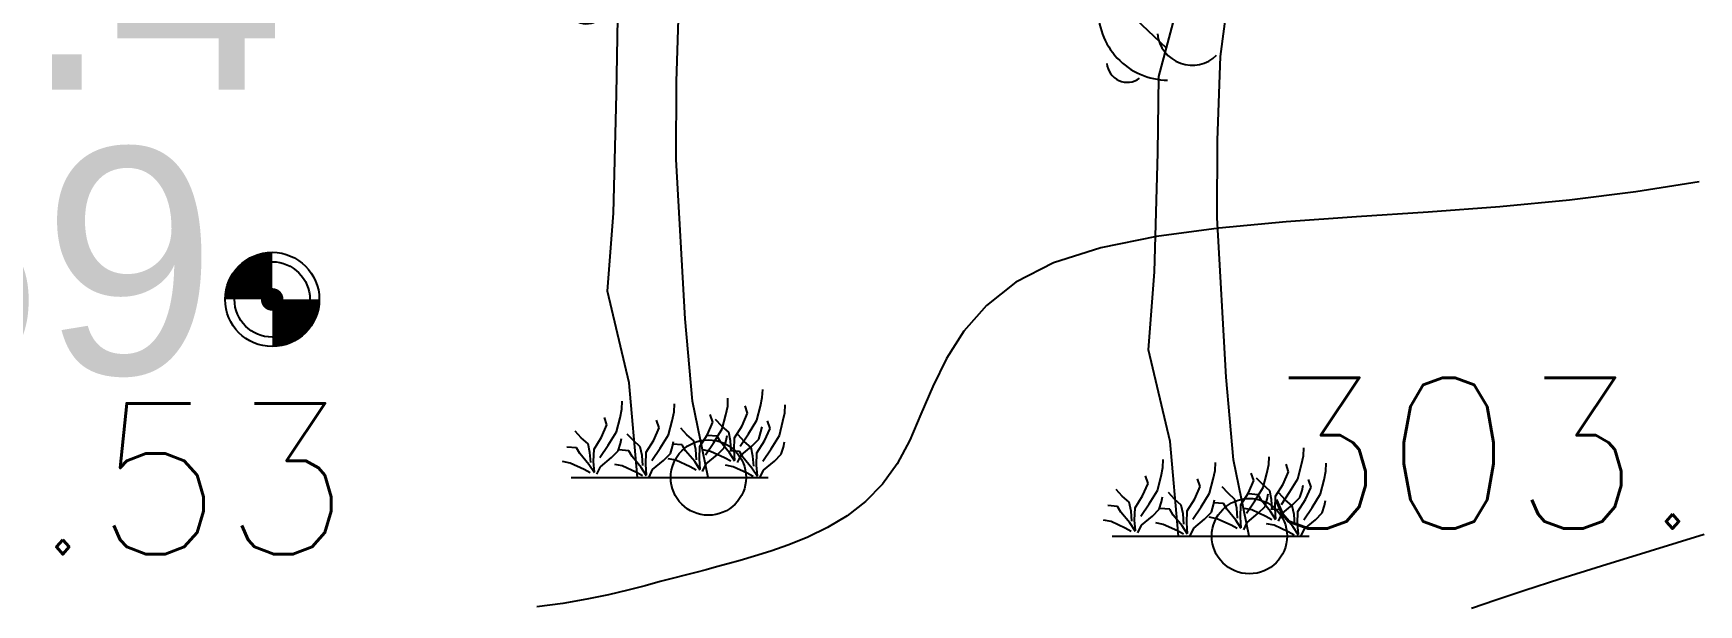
# Model space of a CAD drawing. Header units: millimetres. Extents: x 524954 to 526204, y 9523489 to 9524010.
# Drawn here: x 525994.79 to 526005.84, y 9523808.77 to 9523812.56 of the extents above; entities that cross this region are included whole.
import ezdxf
from ezdxf.enums import TextEntityAlignment as Align

# ---------------------------------------------------------------- set-up
doc = ezdxf.new("R2010")
doc.units = ezdxf.units.MM
doc.header["$PDMODE"] = 32
doc.header["$PDSIZE"] = 0.5
doc.linetypes.add('ACAD_ISO12W100', pattern=[21, 12, -3, 0, -3, 0, -3])
for name, color, linetype in [('Arbre', 34, 'ACAD_ISO12W100'), ('CN_01_00', 3, 'Continuous'), ('CN_02_00', 4, 'Continuous'), ('TopoAlt', 3, 'Continuous'), ('TopoAlt polygo', 7, 'Continuous'), ('TOPOJIS', 7, 'Continuous'), ('TOPOJIS polygo', 1, 'Continuous'), ('TopoMat polygo', 1, 'Continuous')]:
    doc.layers.add(name, color=color, linetype=linetype)
doc.styles.add('Arial 1.0', font='arial.ttf', dxfattribs={"width": 0.99, "height": 1})
doc.styles.add('Simplex 1.0', font='Simplex.shx', dxfattribs={"width": 0.99, "height": 1})

# ---------------------------------------------------------------- blocks, each defined once
blk = doc.blocks.new('TCPOINT M')
at = {"color": 0}
blk.add_point((0, 0), dxfattribs=at)
at = {"layer": 'TopoAlt', "style": 'Simplex 1.0', "width": 0.99}
blk.add_attdef('ALT', (0.15, 0.15), '', height=1, dxfattribs=at)
blk = doc.blocks.new('v088')
at = {"linetype": 'Continuous'}
for p, q in [((-0.294, 3.234), (-0.685, 3.605)), ((0.064, 3.179), (0.118, 3.584)), ((-0.344, 3.046), (-0.217, 3.527)), ((0.045, 2.625), (0.064, 3.179)), ((-0.352, 2.542), (-0.344, 3.046)), ((0.043, 2.109), (0.045, 2.625)), ((-0.373, 1.752), (-0.352, 2.542)), ((0.102, 1.053), (0.043, 2.109)), ((-0.412, 1.235), (-0.373, 1.752)), ((-0.268, 0.628), (-0.412, 1.235)), ((0.151, 0.506), (0.102, 1.053)), ((-0.213, 0), (-0.268, 0.628)), ((0.256, 0), (0.151, 0.506)), ((-0.654, 0), (0.654, 0))]:
    blk.add_line(p, q, dxfattribs=at)
at = {"color": 3, "linetype": 'Continuous'}
for p, q in [((0.615, 0.531), (0.618, 0.584)), ((-0.329, 0.397), (-0.317, 0.454)), ((-0.317, 0.454), (-0.315, 0.507)), ((0.029, 0.435), (0.031, 0.488)), ((0.373, 0.416), (0.385, 0.474)), ((0.385, 0.474), (0.387, 0.526)), ((0.517, 0.426), (0.5, 0.476)), ((0.579, 0.38), (0.603, 0.474)), ((0.603, 0.474), (0.615, 0.531)), ((0.765, 0.43), (0.767, 0.483)), ((-0.452, 0.267), (-0.416, 0.349)), ((-0.416, 0.349), (-0.433, 0.399)), ((-0.353, 0.303), (-0.329, 0.397)), ((-0.07, 0.329), (-0.087, 0.38)), ((-0.007, 0.284), (0.017, 0.377)), ((0.017, 0.377), (0.029, 0.435)), ((0.25, 0.286), (0.286, 0.368)), ((0.286, 0.368), (0.269, 0.418)), ((0.346, 0.341), (0.305, 0.385)), ((0.392, 0.301), (0.346, 0.341)), ((0.349, 0.322), (0.373, 0.416)), ((0.43, 0.264), (0.481, 0.344)), ((0.481, 0.344), (0.517, 0.426)), ((0.524, 0.291), (0.579, 0.38)), ((0.606, 0.303), (0.613, 0.337)), ((0.666, 0.325), (0.649, 0.375)), ((0.728, 0.279), (0.752, 0.373)), ((0.752, 0.373), (0.765, 0.43)), ((-0.587, 0.264), (-0.627, 0.308)), ((-0.541, 0.224), (-0.587, 0.264)), ((-0.529, 0.166), (-0.541, 0.224)), ((-0.502, 0.188), (-0.452, 0.267)), ((-0.409, 0.214), (-0.353, 0.303)), ((-0.341, 0.178), (-0.327, 0.226)), ((-0.327, 0.226), (-0.32, 0.26)), ((-0.24, 0.245), (-0.281, 0.288)), ((-0.195, 0.204), (-0.24, 0.245)), ((-0.156, 0.168), (-0.106, 0.248)), ((-0.106, 0.248), (-0.07, 0.329)), ((-0.063, 0.195), (-0.007, 0.284)), ((0.019, 0.207), (0.026, 0.24)), ((0.084, 0.216), (0.019, 0.221)), ((0.115, 0.284), (0.075, 0.327)), ((0.161, 0.243), (0.115, 0.284)), ((0.173, 0.185), (0.161, 0.243)), ((0.2, 0.207), (0.25, 0.286)), ((0.238, 0.151), (0.293, 0.233)), ((0.315, 0.274), (0.25, 0.279)), ((0.293, 0.233), (0.349, 0.322)), ((0.337, 0.236), (0.315, 0.274)), ((0.397, 0.163), (0.337, 0.236)), ((0.361, 0.197), (0.375, 0.245)), ((0.375, 0.245), (0.382, 0.279)), ((0.404, 0.243), (0.392, 0.301)), ((0.409, 0.175), (0.404, 0.243)), ((0.428, 0.183), (0.43, 0.264)), ((0.495, 0.24), (0.454, 0.284)), ((0.469, 0.209), (0.524, 0.291)), ((0.541, 0.2), (0.495, 0.24)), ((0.546, 0.209), (0.591, 0.255)), ((0.579, 0.163), (0.63, 0.243)), ((0.591, 0.255), (0.606, 0.303)), ((0.63, 0.243), (0.666, 0.325)), ((0.673, 0.19), (0.728, 0.279)), ((0.755, 0.202), (0.762, 0.236)), ((-0.618, 0.197), (-0.683, 0.202)), ((-0.596, 0.159), (-0.618, 0.197)), ((-0.536, 0.087), (-0.596, 0.159)), ((-0.524, 0.099), (-0.529, 0.166)), ((-0.505, 0.106), (-0.502, 0.188)), ((-0.464, 0.132), (-0.409, 0.214)), ((-0.459, 0.072), (-0.387, 0.132)), ((-0.387, 0.132), (-0.341, 0.178)), ((-0.272, 0.178), (-0.337, 0.183)), ((-0.25, 0.139), (-0.272, 0.178)), ((-0.19, 0.067), (-0.25, 0.139)), ((-0.183, 0.147), (-0.195, 0.204)), ((-0.178, 0.079), (-0.183, 0.147)), ((-0.159, 0.087), (-0.156, 0.168)), ((-0.118, 0.113), (-0.063, 0.195)), ((-0.113, 0.053), (-0.041, 0.113)), ((-0.041, 0.113), (0.005, 0.159)), ((0.041, 0.115), (-0.01, 0.125)), ((0.005, 0.159), (0.019, 0.207)), ((0.135, 0.072), (0.041, 0.115)), ((0.106, 0.178), (0.084, 0.216)), ((0.166, 0.106), (0.106, 0.178)), ((0.178, 0.118), (0.173, 0.185)), ((0.197, 0.125), (0.2, 0.207)), ((0.202, 0.055), (0.197, 0.125)), ((0.272, 0.173), (0.221, 0.183)), ((0.243, 0.091), (0.315, 0.151)), ((0.365, 0.13), (0.272, 0.173)), ((0.315, 0.151), (0.361, 0.197)), ((0.406, 0.108), (0.365, 0.13)), ((0.433, 0.108), (0.397, 0.163)), ((0.464, 0.173), (0.399, 0.178)), ((0.433, 0.113), (0.428, 0.183)), ((0.45, 0.099), (0.474, 0.149)), ((0.486, 0.135), (0.464, 0.173)), ((0.474, 0.149), (0.546, 0.209)), ((0.546, 0.063), (0.486, 0.135)), ((0.553, 0.142), (0.541, 0.2)), ((0.558, 0.075), (0.553, 0.142)), ((0.577, 0.082), (0.579, 0.163)), ((0.618, 0.108), (0.673, 0.19)), ((0.695, 0.108), (0.74, 0.154)), ((0.74, 0.154), (0.755, 0.202)), ((-0.661, 0.096), (-0.712, 0.106)), ((-0.567, 0.053), (-0.661, 0.096)), ((-0.527, 0.031), (-0.567, 0.053)), ((-0.5, 0.031), (-0.536, 0.087)), ((-0.5, 0.036), (-0.505, 0.106)), ((-0.483, 0.022), (-0.459, 0.072)), ((-0.315, 0.077), (-0.365, 0.087)), ((-0.221, 0.034), (-0.315, 0.077)), ((-0.18, 0.012), (-0.221, 0.034)), ((-0.154, 0.012), (-0.19, 0.067)), ((-0.154, 0.017), (-0.159, 0.087)), ((-0.137, 0.002), (-0.113, 0.053)), ((0.175, 0.05), (0.135, 0.072)), ((0.202, 0.05), (0.166, 0.106)), ((0.219, 0.041), (0.243, 0.091)), ((0.421, 0.072), (0.37, 0.082)), ((0.514, 0.029), (0.421, 0.072)), ((0.555, 0.007), (0.514, 0.029)), ((0.582, 0.007), (0.546, 0.063)), ((0.582, 0.012), (0.577, 0.082)), ((0.599, -0.002), (0.623, 0.048)), ((0.623, 0.048), (0.695, 0.108))]:
    blk.add_line(p, q, dxfattribs=at)
for centre, major_axis, start_param, end_param in [((-0.28, 3.489), (0.33, 0.33), 2.307735, 3.914618), ((-0.123, 3.354), (0.164, 0.164), 2.463212, 4.701636), ((-0.553, 3.145), (0.0964, 0.0964), 2.435534, 4.557933)]:
    blk.add_ellipse(centre, major_axis=major_axis, ratio=1, start_param=start_param, end_param=end_param, dxfattribs=at)
blk = doc.blocks.new('TCPOINT polygo')
at = {"color": 0, "const_width": 0.075}
blk.add_lwpolyline([(0, 0.0375, 1), (0, -0.0375, 1)], format="xyb", close=True, dxfattribs=at)
at = {"color": 0}
blk.add_point((0, 0), dxfattribs=at)
at = {"layer": 'TopoAlt polygo', "style": 'Arial 1.0', "width": 0.99}
blk.add_attdef('ALT', (0.15, 0.15), '', height=2, dxfattribs=at)
at = {"layer": 'TopoMat polygo', "style": 'Arial 1.0', "width": 0.99}
blk.add_attdef('MAT', text='', height=2, dxfattribs=at).set_placement((0.15, -2.5), align=Align.TOP_LEFT)
blk = doc.blocks.new('t014')
at = {"color": 0, "const_width": 1.249375}
for points in [[(0, 0.625313, 0.414214), (-0.625313, 0, 1)], [(0, -0.625312, 0.414214), (0.625313, 0, 0.414214)]]:
    blk.add_lwpolyline(points, format="xyb", dxfattribs=at)
at = {"color": 0}
blk.add_circle((0, 0), 1.25, dxfattribs=at)

msp = doc.modelspace()

# ---------------------------------------------------------------- linework, layer by layer
at = {"layer": 'CN_01_00', "elevation": 303, "flags": 128}
msp.add_lwpolyline([(526004.335, 9523808.747), (526004.497, 9523808.803), (526004.691, 9523808.867), (526004.923, 9523808.941), (526005.199, 9523809.028), (526005.521, 9523809.128), (526005.88, 9523809.238)], dxfattribs=at)
at = {"layer": 'CN_02_00', "elevation": 304, "flags": 128}
msp.add_lwpolyline([(526005.847, 9523811.574), (526005.427, 9523811.508), (526004.987, 9523811.452), (526004.524, 9523811.408), (526004.049, 9523811.373), (526003.572, 9523811.342), (526003.105, 9523811.309), (526002.659, 9523811.267), (526002.245, 9523811.212), (526001.876, 9523811.137), (526001.562, 9523811.037), (526001.311, 9523810.908), (526001.116, 9523810.754), (526000.966, 9523810.583), (526000.851, 9523810.402), (526000.76, 9523810.216), (526000.682, 9523810.033), (526000.607, 9523809.86), (526000.525, 9523809.704), (526000.426, 9523809.569), (526000.313, 9523809.455), (526000.191, 9523809.36), (526000.062, 9523809.281), (525999.932, 9523809.217), (525999.805, 9523809.166), (525999.685, 9523809.124), (525999.577, 9523809.091), (525999.482, 9523809.063), (525999.4, 9523809.04), (525999.325, 9523809.02), (525999.256, 9523809.002), (525999.187, 9523808.984), (525999.116, 9523808.966), (525999.039, 9523808.946), (525998.951, 9523808.923), (525998.851, 9523808.896), (525998.737, 9523808.866), (525998.608, 9523808.836), (525998.465, 9523808.806), (525998.306, 9523808.779), (525998.132, 9523808.756)], dxfattribs=at)

# ---------------------------------------------------------------- block references
at = {"layer": 'Arbre'}
for p in [(525999.014, 9523809.613, 303.85), (526002.605, 9523809.225, 303.85)]:
    msp.add_blockref('v088', p, dxfattribs=at)
at = {"layer": 'TOPOJIS'}
ref = msp.add_blockref('TCPOINT M', (526002.862, 9523809.225, 303.41), dxfattribs=at)
ref.add_attrib('ALT', '303.41', (526002.912, 9523809.275, 303.41), dxfattribs={"layer": 'TopoAlt', "height": 1, "style": 'Simplex 1.0', "width": 0.99})
ref = msp.add_blockref('TCPOINT M', (525992.178, 9523809.055, 304.53), dxfattribs=at)
ref.add_attrib('ALT', '304.53', (525992.228, 9523809.105, 304.53), dxfattribs={"layer": 'TopoAlt', "height": 1, "style": 'Simplex 1.0', "width": 0.99})
msp.add_blockref('TCPOINT M', (525999.271, 9523809.613, 304.4), dxfattribs=at)
at = {"layer": 'TOPOJIS polygo'}
ref = msp.add_blockref('TCPOINT polygo', (525996.376, 9523810.794, 304.69), dxfattribs=at)
ref.add_attrib('MAT', 'SC.4', (525991.843, 9523812.185, 304.69), dxfattribs={"layer": 'TopoMat polygo', "height": 1.5, "style": 'Arial 1.0', "width": 0.99})
ref.add_attrib('ALT', '304.69', dxfattribs={"layer": 'TopoAlt polygo', "height": 1.5, "style": 'Arial 1.0', "width": 0.99}).set_placement((525989.66, 9523811.799, 304.69), align=Align.TOP_LEFT)
at = {"layer": 'TOPOJIS polygo', "xscale": 0.25, "yscale": 0.25, "zscale": 0.25}
msp.add_blockref('t014', (525996.376, 9523810.794, 304.687), dxfattribs=at)

doc.saveas('drawing.dxf')
